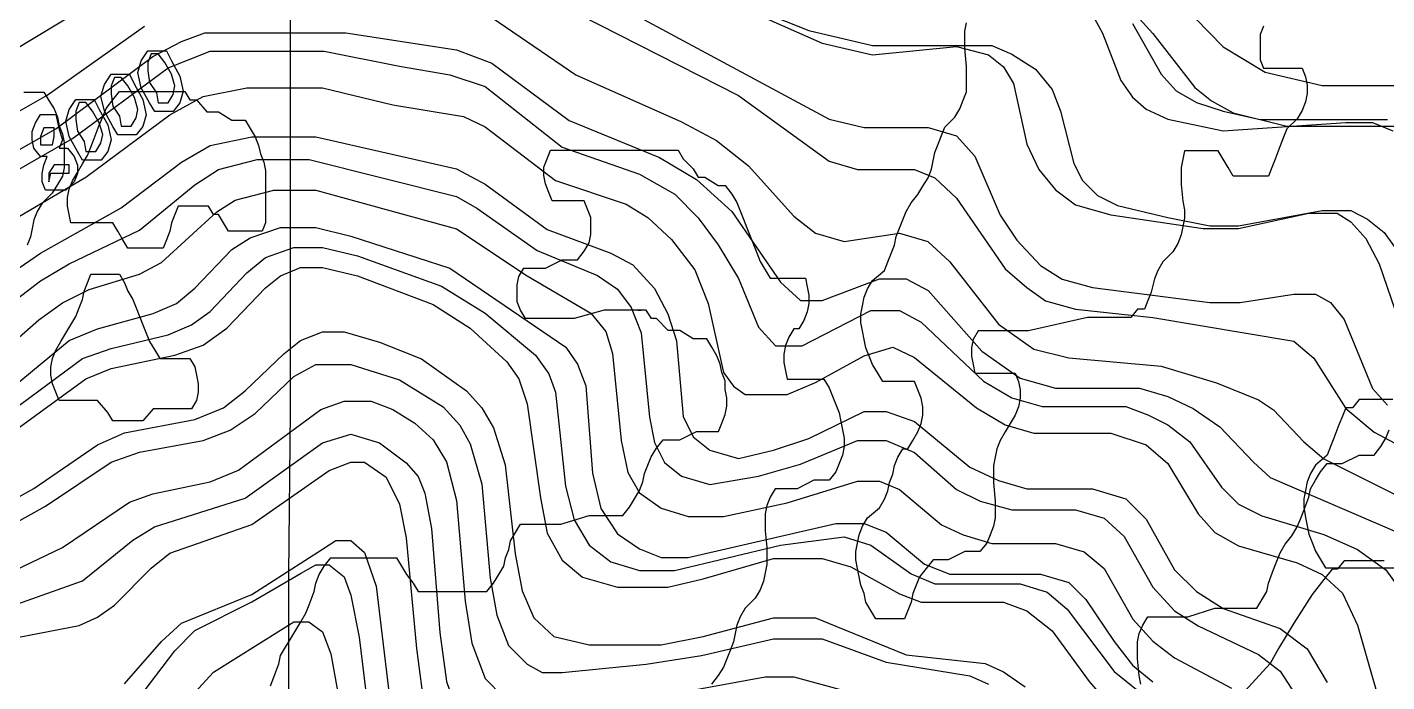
# Model space of a CAD drawing. Extents: x -0.82 to 6.83, y -0.63 to 7.9.
# Drawn here: x 1.7625 to 2.1898, y 4.4723 to 4.678 of the extents above; entities that cross this region are included whole.
import ezdxf

# ---------------------------------------------------------------- set-up
doc = ezdxf.new("R2010")
doc.units = 0
for name, color, linetype in [('Elevations', 7, 'CONTINUOUS'), ('topo', 7, 'CONTINUOUS'), ('topo_grid', 7, 'CONTINUOUS'), ('water', 7, 'CONTINUOUS'), ('white', 7, 'CONTINUOUS')]:
    doc.layers.add(name, color=color, linetype=linetype)

msp = doc.modelspace()

# ---------------------------------------------------------------- linework, layer by layer
at = {"layer": 'Elevations', "color": 1}
for points in [[(1.807798, 4.667431), (1.810433, 4.662669), (1.811489, 4.657906), (1.810433, 4.654202), (1.808324, 4.651556), (1.806213, 4.651556), (1.804633, 4.651556), (1.802525, 4.651556), (1.800943, 4.654202), (1.798307, 4.658965), (1.797252, 4.663727), (1.798307, 4.667431), (1.800416, 4.670606), (1.802525, 4.670606), (1.804107, 4.670606), (1.806216, 4.670606)], [(1.80358, 4.654255), (1.804636, 4.654255), (1.805689, 4.654255), (1.806744, 4.654255), (1.808327, 4.656901), (1.808853, 4.659547), (1.807797, 4.663251), (1.805689, 4.666955), (1.80358, 4.669601), (1.801471, 4.669601), (1.800418, 4.666955), (1.800418, 4.664309), (1.800945, 4.660605), (1.803053, 4.65743)], [(1.796199, 4.660049), (1.798834, 4.655287), (1.799887, 4.650524), (1.798834, 4.64682), (1.796726, 4.644174), (1.794617, 4.644174), (1.793035, 4.644174), (1.790926, 4.644174), (1.789344, 4.64682), (1.786706, 4.651583), (1.785653, 4.656345), (1.786706, 4.660049), (1.788815, 4.663224), (1.790923, 4.663224), (1.792506, 4.663224), (1.794614, 4.663224)], [(1.791981, 4.646873), (1.793034, 4.646873), (1.79409, 4.646873), (1.795143, 4.646873), (1.796725, 4.649519), (1.797252, 4.652165), (1.796199, 4.655869), (1.79409, 4.659573), (1.791981, 4.662219), (1.789872, 4.662219), (1.788817, 4.659573), (1.788817, 4.656927), (1.789343, 4.653223), (1.791452, 4.650048)], [(1.785127, 4.652138), (1.787762, 4.647376), (1.788815, 4.642613), (1.787762, 4.638909), (1.785654, 4.636263), (1.783545, 4.636263), (1.781963, 4.636263), (1.779854, 4.636263), (1.778272, 4.638909), (1.775636, 4.643672), (1.774583, 4.648434), (1.775636, 4.652138), (1.777745, 4.655313), (1.779854, 4.655313), (1.781436, 4.655313), (1.783545, 4.655313)], [(1.780909, 4.638962), (1.781962, 4.638962), (1.783018, 4.638962), (1.784071, 4.638962), (1.785653, 4.641608), (1.78618, 4.644254), (1.785124, 4.647958), (1.783015, 4.651662), (1.780906, 4.654308), (1.778798, 4.654308), (1.777742, 4.651662), (1.777742, 4.649016), (1.778269, 4.645312), (1.780377, 4.642137)], [(1.772473, 4.645815), (1.773526, 4.64264), (1.772473, 4.639994), (1.775108, 4.639994), (1.777217, 4.637348), (1.77827, 4.634702), (1.77827, 4.632056), (1.777217, 4.629411), (1.774582, 4.626765), (1.773, 4.626765), (1.770891, 4.626765), (1.769309, 4.626765), (1.768256, 4.626765), (1.7672, 4.629411), (1.7672, 4.632056), (1.767726, 4.634702), (1.768782, 4.637348), (1.766673, 4.637348), (1.764565, 4.639994), (1.764038, 4.64264), (1.764038, 4.645286), (1.765091, 4.647931), (1.766673, 4.650577), (1.768256, 4.650577), (1.769835, 4.650577), (1.771417, 4.650577)], [(1.766673, 4.641052), (1.768255, 4.641052), (1.770364, 4.641052), (1.77089, 4.643698), (1.77089, 4.646344), (1.769308, 4.646344), (1.767726, 4.646344), (1.76667, 4.643698)], [(1.769836, 4.632109), (1.771418, 4.632109), (1.773527, 4.632109), (1.775109, 4.632109), (1.775636, 4.632109), (1.775636, 4.634755), (1.775109, 4.634755), (1.773527, 4.634755), (1.770892, 4.634755), (1.769309, 4.632109), (1.769309, 4.629464)]]:
    msp.add_lwpolyline(points, close=True, dxfattribs=at)
at = {"layer": 'topo', "color": 2}
for points in [[(1.917467, 4.701351), (2.014484, 4.649149), (2.025556, 4.646503), (2.045592, 4.646503), (2.054555, 4.643857), (2.060355, 4.637507), (2.068263, 4.618986), (2.073536, 4.611049), (2.080917, 4.603111), (2.087771, 4.598878), (2.097262, 4.596232), (2.134169, 4.591469), (2.143659, 4.591469), (2.160531, 4.594115), (2.16739, 4.594115), (2.172135, 4.591469), (2.176353, 4.586178), (2.185316, 4.564482), (2.190061, 4.55919)], [(1.757708, 4.670448), (1.802001, 4.697329)], [(2.116774, 4.694075), (2.138391, 4.67185), (2.151572, 4.663912), (2.169502, 4.659679), (2.204827, 4.659679)], [(1.979162, 4.688624), (2.00816, 4.676983), (2.028195, 4.67222), (2.058775, 4.67222), (2.06563, 4.67222), (2.071957, 4.669574), (2.079338, 4.664812), (2.084611, 4.658462), (2.087246, 4.651583), (2.091464, 4.635179), (2.094099, 4.629887), (2.098844, 4.625124), (2.105171, 4.621949), (2.120989, 4.618245), (2.13417, 4.615599), (2.143133, 4.615599), (2.169499, 4.620362), (2.178463, 4.620362), (2.183735, 4.617716), (2.189007, 4.613483), (2.19428, 4.606074)], [(1.979158, 4.687804), (2.012375, 4.672988), (2.028192, 4.669283), (2.054554, 4.671929), (2.064572, 4.669283), (2.069317, 4.665579), (2.07248, 4.660288), (2.076698, 4.641238), (2.080389, 4.6333), (2.085663, 4.62695), (2.091988, 4.622188), (2.103062, 4.619013), (2.132059, 4.614779), (2.143131, 4.614779), (2.165276, 4.619542), (2.174243, 4.619542), (2.178461, 4.616896), (2.183206, 4.611604), (2.187424, 4.603667), (2.194806, 4.581971)], [(1.908501, 4.681031), (1.934863, 4.663039), (1.96808, 4.648223), (1.979152, 4.642402), (1.989169, 4.634464), (2.003405, 4.618589), (2.010264, 4.613298), (2.019227, 4.610652), (2.036626, 4.613298), (2.045589, 4.610652), (2.052443, 4.604302), (2.067734, 4.584723), (2.078806, 4.576785), (2.089878, 4.574139), (2.118876, 4.571493), (2.136275, 4.566202), (2.149457, 4.56091), (2.154202, 4.557735), (2.163692, 4.547681), (2.170019, 4.542389), (2.220639, 4.516989)], [(1.935921, 4.681983), (1.986014, 4.656583), (2.014485, 4.635946), (2.023448, 4.6333), (2.041375, 4.6333), (2.047702, 4.630654), (2.054556, 4.624304), (2.069846, 4.602079), (2.0767, 4.596258), (2.0825, 4.592025), (2.09199, 4.589379), (2.116244, 4.586733), (2.160532, 4.579325), (2.166859, 4.574033), (2.176881, 4.558158), (2.185844, 4.55075), (2.20957, 4.53805)], [(2.097262, 4.68193), (2.100427, 4.67611), (2.106225, 4.661293), (2.109916, 4.656001), (2.114134, 4.652297), (2.120988, 4.649122), (2.138387, 4.645418), (2.176882, 4.648064), (2.185318, 4.648064), (2.191643, 4.645418)], [(2.110972, 4.681825), (2.116244, 4.676004), (2.129425, 4.65907), (2.134698, 4.654837), (2.141552, 4.651133), (2.158423, 4.6469), (2.19639, 4.6469)], [(1.755599, 4.637057), (1.771416, 4.646053), (1.801996, 4.668807), (1.810959, 4.67357), (1.818341, 4.676215), (1.826254, 4.676215), (1.862634, 4.676215), (1.897432, 4.670924), (1.908504, 4.66669), (1.932757, 4.648699), (1.961229, 4.637057), (1.972828, 4.630178), (1.9839, 4.620124), (1.99919, 4.597899), (2.005517, 4.592078), (2.012376, 4.592078), (2.030302, 4.598957), (2.038738, 4.598957), (2.045592, 4.595253), (2.062464, 4.576203), (2.074591, 4.567736), (2.085663, 4.564561), (2.112025, 4.564561), (2.120988, 4.561915), (2.128897, 4.558211), (2.137333, 4.55239), (2.147878, 4.541278), (2.15315, 4.536515), (2.193748, 4.519053)], [(1.757704, 4.650339), (1.768777, 4.656689), (1.799357, 4.678385)], [(2.109916, 4.679179), (2.118879, 4.663304), (2.123624, 4.658012), (2.129951, 4.654308), (2.138387, 4.651662), (2.149987, 4.649016), (2.190062, 4.649016)], [(1.753488, 4.629755), (1.776687, 4.642984), (1.80674, 4.665209), (1.819926, 4.6705), (1.830998, 4.6705), (1.855779, 4.6705), (1.879504, 4.665738), (1.895322, 4.663092), (1.906394, 4.659388), (1.930647, 4.640338), (1.9549, 4.631871), (1.965972, 4.625521), (1.973354, 4.618113), (1.979681, 4.609646), (1.986009, 4.599063), (1.992336, 4.583717), (1.997607, 4.577896), (2.001299, 4.577896), (2.006043, 4.577896), (2.027665, 4.589009), (2.03241, 4.589009), (2.036628, 4.589009), (2.043482, 4.585305), (2.06299, 4.566784), (2.071953, 4.561492), (2.081445, 4.558846), (2.107806, 4.558846), (2.11466, 4.5562), (2.120987, 4.553025), (2.127841, 4.547734), (2.13786, 4.533446), (2.143131, 4.528155), (2.150513, 4.52445), (2.170021, 4.51863), (2.180566, 4.513867), (2.189529, 4.507517), (2.19322, 4.502225)], [(1.749273, 4.612345), (1.780908, 4.630866), (1.80727, 4.650445), (1.817814, 4.656266), (1.831528, 4.658912), (1.855254, 4.658912), (1.877398, 4.65362), (1.899543, 4.649916), (1.906396, 4.646741), (1.928541, 4.629808), (1.950685, 4.622399), (1.95754, 4.618166), (1.964921, 4.611287), (1.972303, 4.601762), (1.97652, 4.591178), (1.981266, 4.569483), (1.984429, 4.565249), (1.98812, 4.562603), (1.994974, 4.562603), (2.001301, 4.562603), (2.010268, 4.566308), (2.025559, 4.574774), (2.034521, 4.57742), (2.041376, 4.574245), (2.060884, 4.55837), (2.069847, 4.553078), (2.07881, 4.550433), (2.103064, 4.550433), (2.114136, 4.546728), (2.12099, 4.540908), (2.13048, 4.525033), (2.135753, 4.519212), (2.143133, 4.514978), (2.161588, 4.509687), (2.169497, 4.505983), (2.175824, 4.500162), (2.180569, 4.490108), (2.190586, 4.455315)], [(1.740307, 4.589009), (1.766669, 4.607), (1.791977, 4.621288), (1.810958, 4.635575), (1.819925, 4.640867), (1.833106, 4.643513), (1.853142, 4.643513), (1.89743, 4.633459), (1.906393, 4.628696), (1.925901, 4.614409), (1.945937, 4.607), (1.952791, 4.603296), (1.959645, 4.595888), (1.963863, 4.58795), (1.966498, 4.579484), (1.968607, 4.555671), (1.971771, 4.549321), (1.977043, 4.545088), (1.986006, 4.542442), (1.997079, 4.545088), (2.008155, 4.548792), (2.025554, 4.557259), (2.032408, 4.557259), (2.041371, 4.554084), (2.05877, 4.539796), (2.067734, 4.535563), (2.076697, 4.532917), (2.097259, 4.532917), (2.107804, 4.529742), (2.114131, 4.523392), (2.123094, 4.507517), (2.129949, 4.500638), (2.138385, 4.495346), (2.156311, 4.488996), (2.164747, 4.482646), (2.171074, 4.472063)], [(1.740308, 4.57824), (1.76667, 4.598349), (1.775633, 4.60364), (1.797777, 4.614224), (1.815176, 4.628511), (1.822558, 4.633274), (1.834689, 4.636449), (1.851033, 4.636449), (1.897431, 4.624807), (1.903758, 4.621103), (1.922739, 4.607874), (1.94172, 4.599936), (1.948046, 4.595703), (1.952264, 4.589882), (1.955428, 4.581944), (1.958064, 4.555486), (1.959646, 4.547549), (1.962809, 4.541199), (1.968082, 4.536965), (1.977045, 4.534319), (1.992335, 4.536965), (2.005516, 4.540669), (2.023447, 4.548078), (2.03241, 4.548078), (2.041373, 4.544374), (2.054554, 4.532732), (2.061936, 4.529028), (2.071953, 4.526382), (2.091989, 4.526382), (2.100952, 4.523736), (2.107279, 4.517915), (2.116242, 4.50204), (2.123096, 4.494632), (2.130478, 4.489869), (2.149459, 4.480874), (2.156313, 4.475582), (2.163167, 4.464999)], [(1.749275, 4.571255), (1.766147, 4.586072), (1.773529, 4.591364), (1.781964, 4.595597), (1.797782, 4.600359), (1.804636, 4.604064), (1.82204, 4.619939), (1.827839, 4.623643), (1.839966, 4.626818), (1.853147, 4.626818), (1.897436, 4.614647), (1.91958, 4.59983), (1.939615, 4.588189), (1.94436, 4.582368), (1.946469, 4.575489), (1.949107, 4.548078), (1.951215, 4.538024), (1.954905, 4.531674), (1.961759, 4.526911), (1.970195, 4.524265), (1.981268, 4.524265), (2.001303, 4.528499), (2.023452, 4.535378), (2.030306, 4.535378), (2.036633, 4.532732), (2.049814, 4.521619), (2.056668, 4.518444), (2.065631, 4.515799), (2.085666, 4.515799), (2.09463, 4.513153), (2.100957, 4.507861), (2.10992, 4.491986), (2.116247, 4.485107), (2.123101, 4.479815), (2.141027, 4.47029)], [(1.75191, 4.559984), (1.775636, 4.579563), (1.7846, 4.583267), (1.801999, 4.58803), (1.80938, 4.591205), (1.815179, 4.595967), (1.826783, 4.608138), (1.832583, 4.611842), (1.842073, 4.615017), (1.853145, 4.615017), (1.864218, 4.612371), (1.895326, 4.602317), (1.931705, 4.577446), (1.935396, 4.572155), (1.938032, 4.565276), (1.94014, 4.537865), (1.942776, 4.526752), (1.948047, 4.518815), (1.954903, 4.514052), (1.961757, 4.511406), (1.970193, 4.511406), (2.016595, 4.52199), (2.025558, 4.52199), (2.032411, 4.519344), (2.044539, 4.50929), (2.052446, 4.506115), (2.060882, 4.506115), (2.080919, 4.506115), (2.089882, 4.503469), (2.095154, 4.498177), (2.104116, 4.484948), (2.109917, 4.47754), (2.116244, 4.472248)], [(1.751897, 4.553237), (1.779841, 4.573875), (1.788804, 4.57705), (1.80673, 4.581283), (1.814111, 4.584458), (1.819915, 4.588691), (1.831515, 4.600862), (1.837315, 4.605625), (1.846278, 4.6088), (1.855241, 4.6088), (1.866313, 4.606154), (1.892675, 4.596629), (1.906384, 4.588162), (1.922201, 4.574933), (1.926419, 4.569112), (1.928528, 4.563291), (1.931691, 4.533764), (1.934329, 4.52318), (1.939074, 4.515243), (1.945928, 4.509951), (1.954891, 4.507305), (1.965963, 4.507305), (1.99918, 4.515243), (2.01922, 4.517889), (2.027656, 4.515243), (2.040309, 4.506247), (2.047691, 4.503072), (2.056654, 4.503072), (2.07458, 4.503072), (2.083016, 4.500426), (2.089343, 4.495135), (2.104106, 4.475555), (2.125723, 4.458093)], [(1.757704, 4.550618), (1.780903, 4.567551), (1.788812, 4.570726), (1.808847, 4.574959), (1.817815, 4.578134), (1.825196, 4.583426), (1.837323, 4.596126), (1.842068, 4.59983), (1.848395, 4.602476), (1.855249, 4.602476), (1.866321, 4.59983), (1.890047, 4.590834), (1.901647, 4.583426), (1.913246, 4.572843), (1.916937, 4.567551), (1.919572, 4.559614), (1.92379, 4.530086), (1.925899, 4.518974), (1.930644, 4.510507), (1.936971, 4.505215), (1.948043, 4.50204), (1.963861, 4.50204), (1.974933, 4.504686), (1.997077, 4.511036), (2.012372, 4.511036), (2.021335, 4.50839), (2.036625, 4.499924), (2.043479, 4.497278), (2.052442, 4.497278), (2.069314, 4.497278), (2.076695, 4.494632), (2.084604, 4.488282), (2.096204, 4.472407), (2.107276, 4.459707)], [(1.744516, 4.52191), (1.764552, 4.533023), (1.784587, 4.546781), (1.793023, 4.550485), (1.815167, 4.554719), (1.824135, 4.558423), (1.830989, 4.563715), (1.843116, 4.575356), (1.848388, 4.57959), (1.855242, 4.582235), (1.862097, 4.582235), (1.873169, 4.57906), (1.88635, 4.573769), (1.900586, 4.563715), (1.905331, 4.558423), (1.909021, 4.552073), (1.912712, 4.540431), (1.915876, 4.512491), (1.917985, 4.50085), (1.921675, 4.492383), (1.928002, 4.486562), (1.939074, 4.483916), (1.961746, 4.483916), (1.974927, 4.486562), (1.997071, 4.492383), (2.010257, 4.492383), (2.016584, 4.489737), (2.038728, 4.480741), (2.063509, 4.478095), (2.069308, 4.47545), (2.076163, 4.470687)], [(1.748207, 4.516407), (1.768242, 4.52752), (1.788806, 4.541278), (1.797768, 4.544453), (1.817808, 4.548157), (1.826244, 4.551332), (1.834153, 4.556624), (1.846279, 4.568265), (1.853133, 4.57197), (1.857351, 4.57197), (1.864205, 4.57197), (1.879495, 4.567207), (1.893204, 4.55874), (1.898476, 4.55292), (1.901641, 4.547099), (1.90533, 4.534399), (1.907968, 4.504871), (1.910077, 4.49323), (1.913767, 4.483705), (1.919567, 4.477884), (1.924312, 4.475238), (1.930639, 4.475238), (1.957002, 4.477884), (1.9744, 4.48053), (1.997072, 4.485821), (2.005512, 4.485821), (2.012367, 4.485821), (2.032402, 4.478413), (2.058764, 4.47418), (2.064564, 4.471534)], [(1.751378, 4.503866), (1.773522, 4.514449), (1.794612, 4.528737), (1.801994, 4.531383), (1.819923, 4.535087), (1.828888, 4.538791), (1.854723, 4.557841), (1.862104, 4.560487), (1.87054, 4.560487), (1.877394, 4.557841), (1.884248, 4.553608), (1.890048, 4.548316), (1.894266, 4.541437), (1.89743, 4.529266), (1.900065, 4.497648), (1.902174, 4.484419), (1.906392, 4.473306), (1.912191, 4.467486)], [(1.757701, 4.496114), (1.779847, 4.504051), (1.795663, 4.516751), (1.802517, 4.520984), (1.830993, 4.52998), (1.855246, 4.547443), (1.864209, 4.550089), (1.873172, 4.547443), (1.881608, 4.541093), (1.885299, 4.536859), (1.887408, 4.531568), (1.889517, 4.520455), (1.892152, 4.487779), (1.894261, 4.472433), (1.897952, 4.46185)], [(1.759814, 4.486298), (1.778795, 4.490002), (1.784594, 4.492648), (1.789867, 4.496352), (1.801466, 4.507993), (1.807266, 4.512756), (1.833105, 4.521752), (1.857359, 4.538685), (1.864213, 4.541331), (1.868431, 4.541331), (1.875285, 4.536568), (1.879503, 4.528102), (1.881612, 4.517518), (1.884774, 4.482726), (1.886883, 4.466851)], [(1.793033, 4.471693), (1.804632, 4.484922), (1.810959, 4.490743), (1.833107, 4.499738), (1.855252, 4.514026), (1.85947, 4.516672), (1.864215, 4.516672), (1.868433, 4.512968), (1.872124, 4.502384), (1.877923, 4.454415)], [(1.797246, 4.466692), (1.808845, 4.482038), (1.815172, 4.488388), (1.833103, 4.497384), (1.848393, 4.506379), (1.853138, 4.509025), (1.857356, 4.509025), (1.862101, 4.505321), (1.86421, 4.4995), (1.866845, 4.486271), (1.872118, 4.442509)], [(1.815172, 4.468941), (1.820977, 4.475291), (1.842066, 4.48852), (1.846284, 4.491166), (1.851029, 4.491166), (1.855247, 4.487991), (1.857883, 4.481112), (1.859991, 4.46947)], [(1.968079, 4.469073), (1.994442, 4.473836), (2.003405, 4.473836), (2.046116, 4.462194)]]:
    msp.add_lwpolyline(points, dxfattribs=at)
at = {"layer": 'topo_grid', "color": 7}
msp.add_lwpolyline([(1.843644, 3.785337), (1.843644, 3.83701), (1.843644, 3.888683), (1.843644, 3.939827), (1.844171, 3.9915), (1.844171, 4.042644), (1.844171, 4.094317), (1.844171, 4.145964), (1.844171, 4.197108), (1.844697, 4.248781), (1.844697, 4.299925), (1.844697, 4.351598), (1.844697, 4.403271), (1.844697, 4.454415), (1.844697, 4.506088), (1.845224, 4.557232), (1.845224, 4.608905), (1.845224, 4.660579), (1.845224, 4.711723)], dxfattribs=at)
at = {"layer": 'water', "color": 4}
msp.add_lwpolyline([(2.189006, 4.510295), (2.183206, 4.510295), (2.176352, 4.510295), (2.174243, 4.507649), (2.172661, 4.507649), (2.170026, 4.504474), (2.166335, 4.499712), (2.160535, 4.490716), (2.15579, 4.482779), (2.153155, 4.478016), (2.146301, 4.470608), (2.138919, 4.463729), (2.137866, 4.461083)], dxfattribs=at)
at = {"layer": 'white', "color": 7}
for points in [[(2.151037, 4.678332), (2.149981, 4.675686), (2.149981, 4.67304), (2.149981, 4.670395), (2.149981, 4.667749), (2.151037, 4.665103), (2.152619, 4.665103), (2.154202, 4.665103), (2.15631, 4.665103), (2.158419, 4.665103), (2.160001, 4.665103), (2.16211, 4.665103), (2.163163, 4.665103), (2.164219, 4.662457), (2.164745, 4.659811), (2.164745, 4.657165), (2.164219, 4.65452), (2.163163, 4.651874), (2.161581, 4.649228), (2.158418, 4.646053), (2.157365, 4.643407), (2.156309, 4.640761), (2.154727, 4.636528), (2.153674, 4.633882), (2.152618, 4.631236), (2.151036, 4.631236), (2.149454, 4.631236), (2.147345, 4.631236), (2.145236, 4.631236), (2.143127, 4.631236), (2.141545, 4.631236), (2.139963, 4.633882), (2.138381, 4.636528), (2.136799, 4.639174), (2.135216, 4.639174), (2.133108, 4.639174), (2.131525, 4.639174), (2.129417, 4.639174), (2.127834, 4.639174), (2.126252, 4.639174), (2.125726, 4.636528), (2.125199, 4.633882), (2.125199, 4.631236), (2.125199, 4.62859), (2.125726, 4.623299), (2.126252, 4.620653), (2.126252, 4.618007), (2.125726, 4.615361), (2.125199, 4.612715), (2.124144, 4.61007), (2.122561, 4.607424), (2.119397, 4.604249), (2.117815, 4.601603), (2.11676, 4.598957), (2.115706, 4.594724), (2.114651, 4.592078), (2.113598, 4.589432), (2.111489, 4.589432), (2.10938, 4.586786), (2.107272, 4.586786), (2.104634, 4.586786), (2.101471, 4.586786), (2.098835, 4.586786), (2.095671, 4.586786), (2.077218, 4.582553), (2.074054, 4.582553), (2.070891, 4.582553), (2.068256, 4.582553), (2.065618, 4.582553), (2.063509, 4.582553), (2.061401, 4.582553), (2.059819, 4.579907), (2.059292, 4.577261), (2.059292, 4.574615), (2.059819, 4.57197), (2.060345, 4.569324), (2.061925, 4.569324), (2.063507, 4.569324), (2.065616, 4.569324), (2.067724, 4.569324), (2.069833, 4.569324), (2.071415, 4.569324), (2.072997, 4.569324), (2.07405, 4.566678), (2.074577, 4.564032), (2.074577, 4.561386), (2.07405, 4.55874), (2.072997, 4.556095), (2.071415, 4.553449), (2.069833, 4.550803), (2.068251, 4.548157), (2.067198, 4.545511), (2.066671, 4.542865), (2.066145, 4.54022), (2.066145, 4.537574), (2.066145, 4.534928), (2.066671, 4.529107), (2.066671, 4.526461), (2.066671, 4.523815), (2.066145, 4.52117), (2.065089, 4.518524), (2.064036, 4.515878), (2.061927, 4.513232), (2.059819, 4.513232), (2.057183, 4.513232), (2.05191, 4.510586), (2.049275, 4.510586), (2.047166, 4.510586), (2.045058, 4.50794), (2.042949, 4.505295), (2.041893, 4.502649), (2.04084, 4.500003), (2.040314, 4.497357), (2.039258, 4.494711), (2.038205, 4.492065), (2.036623, 4.492065), (2.035041, 4.492065), (2.032932, 4.492065), (2.030823, 4.492065), (2.029241, 4.492065), (2.027656, 4.494711), (2.026079, 4.497357), (2.025553, 4.500003), (2.024494, 4.502649), (2.023968, 4.505295), (2.023441, 4.50794), (2.022915, 4.510586), (2.022915, 4.513232), (2.023441, 4.515878), (2.023968, 4.518524), (2.025026, 4.52117), (2.026608, 4.523815), (2.030298, 4.52699), (2.031881, 4.529636), (2.032936, 4.532282), (2.033463, 4.534928), (2.034516, 4.537574), (2.035042, 4.54022), (2.036098, 4.542865), (2.03768, 4.545511), (2.039263, 4.545511), (2.040845, 4.548157), (2.042427, 4.550803), (2.04348, 4.553449), (2.044007, 4.556095), (2.044007, 4.55874), (2.04348, 4.561386), (2.042427, 4.564032), (2.041371, 4.566678), (2.039789, 4.566678), (2.03768, 4.566678), (2.035572, 4.566678), (2.033463, 4.566678), (2.031354, 4.566678), (2.029772, 4.569324), (2.028187, 4.57197), (2.027137, 4.574615), (2.026084, 4.577261), (2.025557, 4.579907), (2.025031, 4.582553), (2.024499, 4.585199), (2.024499, 4.587845), (2.025031, 4.59049), (2.025557, 4.593136), (2.02661, 4.595782), (2.028187, 4.598428), (2.031882, 4.601603), (2.032935, 4.604249), (2.033991, 4.606895), (2.035044, 4.60954), (2.03557, 4.612186), (2.036626, 4.614832), (2.037679, 4.617478), (2.038735, 4.620124), (2.040317, 4.62277), (2.042426, 4.625415), (2.044008, 4.628061), (2.04559, 4.630707), (2.046646, 4.633353), (2.047172, 4.635999), (2.047699, 4.638645), (2.048752, 4.64129), (2.049808, 4.643936), (2.050861, 4.646582), (2.054024, 4.649757), (2.055607, 4.652403), (2.056662, 4.655049), (2.057715, 4.657695), (2.057715, 4.66034), (2.057715, 4.662986), (2.057715, 4.665632), (2.057189, 4.671453), (2.057189, 4.674099), (2.057189, 4.676745), (2.057715, 4.67939)], [(1.761394, 4.657642), (1.763503, 4.657642), (1.765612, 4.657642), (1.76772, 4.657642), (1.769303, 4.654996), (1.770885, 4.65235), (1.771941, 4.649704), (1.772467, 4.647058), (1.77352, 4.644413), (1.774047, 4.641767), (1.774047, 4.639121), (1.774047, 4.636475), (1.774047, 4.633829), (1.77352, 4.631183), (1.771938, 4.628538), (1.770356, 4.625892), (1.767192, 4.622717), (1.76561, 4.620071), (1.764554, 4.617425), (1.764027, 4.614779), (1.763501, 4.612133), (1.762445, 4.609488)], [(1.838944, 4.471058), (1.84, 4.473703), (1.841582, 4.477937), (1.842114, 4.480583), (1.843691, 4.483228), (1.845273, 4.485874), (1.846858, 4.48852), (1.84844, 4.491166), (1.850022, 4.493812), (1.851076, 4.496458), (1.852658, 4.500691), (1.853184, 4.503337), (1.854237, 4.505983), (1.85582, 4.508628), (1.857928, 4.511274), (1.860563, 4.511274), (1.863201, 4.511274), (1.865837, 4.511274), (1.868472, 4.511274), (1.871107, 4.511274), (1.873742, 4.511274), (1.875851, 4.511274), (1.878489, 4.511274), (1.880071, 4.508628), (1.881653, 4.505983), (1.883762, 4.503337), (1.885344, 4.500691), (1.886927, 4.500691), (1.889035, 4.500691), (1.891671, 4.500691), (1.894306, 4.500691), (1.896941, 4.500691), (1.899576, 4.500691), (1.902214, 4.500691), (1.904849, 4.500691), (1.906958, 4.500691), (1.909067, 4.503337), (1.910649, 4.505983), (1.912231, 4.508628), (1.912758, 4.511274), (1.913814, 4.51392), (1.91434, 4.516566), (1.915922, 4.519212), (1.917504, 4.521858), (1.919613, 4.521858), (1.921722, 4.521858), (1.92436, 4.521858), (1.927523, 4.521858), (1.930158, 4.521858), (1.939121, 4.524503), (1.941759, 4.524503), (1.944922, 4.524503), (1.947557, 4.524503), (1.949666, 4.524503), (1.951775, 4.527149), (1.953357, 4.529795), (1.954939, 4.532441), (1.955992, 4.535087), (1.956519, 4.537733), (1.957575, 4.540378), (1.958628, 4.543024), (1.96021, 4.54567), (1.962319, 4.548316), (1.964954, 4.548316), (1.967592, 4.548316), (1.972864, 4.550962), (1.974973, 4.550962), (1.977608, 4.550962), (1.979716, 4.550962), (1.980772, 4.553608), (1.981825, 4.556253), (1.982352, 4.558899), (1.982352, 4.561545), (1.981825, 4.564191), (1.981825, 4.566837), (1.980772, 4.569483), (1.980246, 4.572128), (1.97919, 4.574774), (1.977608, 4.57742), (1.976028, 4.580066), (1.973919, 4.580066), (1.971811, 4.580066), (1.967593, 4.582712), (1.965484, 4.582712), (1.963902, 4.582712), (1.960211, 4.586416), (1.958631, 4.586416), (1.957049, 4.589062), (1.954414, 4.589062), (1.955426, 4.589062), (1.952262, 4.589062), (1.949626, 4.589062), (1.946463, 4.589062), (1.943825, 4.589062), (1.934335, 4.586416), (1.931171, 4.586416), (1.928536, 4.586416), (1.925901, 4.586416), (1.923266, 4.586416), (1.92063, 4.586416), (1.919048, 4.586416), (1.917466, 4.589062), (1.916413, 4.591708), (1.916413, 4.594353), (1.916413, 4.596999), (1.916939, 4.599645), (1.918522, 4.602291), (1.92063, 4.602291), (1.922739, 4.602291), (1.925377, 4.602291), (1.930649, 4.604937), (1.933284, 4.604937), (1.935393, 4.604937), (1.937502, 4.607583), (1.939084, 4.610228), (1.93961, 4.612874), (1.93961, 4.61552), (1.93961, 4.618166), (1.938557, 4.620812), (1.937502, 4.623458), (1.935393, 4.623458), (1.933284, 4.623458), (1.931175, 4.623458), (1.929593, 4.623458), (1.927485, 4.623458), (1.926432, 4.626103), (1.925376, 4.628749), (1.924849, 4.631395), (1.924849, 4.634041), (1.925905, 4.636687), (1.926958, 4.639333), (1.929067, 4.639333), (1.931175, 4.639333), (1.933813, 4.639333), (1.936449, 4.639333), (1.939612, 4.639333), (1.942776, 4.639333), (1.945411, 4.639333), (1.948574, 4.639333), (1.951738, 4.639333), (1.954373, 4.639333), (1.957537, 4.639333), (1.960172, 4.639333), (1.962807, 4.639333), (1.964916, 4.639333), (1.967025, 4.639333), (1.968607, 4.636687), (1.97177, 4.633512), (1.973352, 4.630866), (1.975461, 4.630866), (1.979679, 4.62822), (1.981788, 4.62822), (1.983897, 4.625574), (1.985479, 4.622928), (1.986532, 4.620283), (1.987588, 4.617637), (1.988641, 4.614991), (1.990749, 4.609699), (1.991805, 4.607053), (1.992858, 4.604408), (1.99444, 4.601762), (1.996022, 4.599116), (1.997605, 4.599116), (1.999713, 4.599116), (2.001822, 4.599116), (2.003931, 4.599116), (2.005513, 4.599116), (2.007095, 4.599116), (2.007622, 4.59647), (2.008148, 4.593824), (2.008148, 4.591178), (2.007622, 4.588533), (2.006566, 4.585887), (2.004987, 4.583241), (2.003404, 4.583241), (2.001822, 4.580595), (2.000769, 4.577949), (2.00024, 4.575303), (2.00024, 4.572658), (2.000769, 4.570012), (2.001296, 4.567366), (2.002878, 4.567366), (2.00446, 4.567366), (2.006569, 4.567366), (2.008678, 4.567366), (2.010786, 4.567366), (2.012895, 4.567366), (2.014477, 4.56472), (2.01553, 4.562074), (2.016586, 4.559428), (2.017639, 4.556783), (2.018165, 4.554137), (2.018692, 4.551491), (2.019219, 4.548845), (2.019219, 4.546199), (2.018692, 4.543553), (2.017639, 4.540908), (2.016583, 4.538262), (2.014475, 4.535616), (2.011839, 4.535616), (2.009731, 4.535616), (2.004458, 4.53297), (2.001821, 4.53297), (1.999185, 4.53297), (1.997603, 4.53297), (1.996024, 4.530324), (1.994968, 4.527678), (1.994441, 4.525033), (1.994441, 4.522387), (1.994441, 4.519741), (1.994968, 4.514449), (1.994968, 4.511803), (1.994968, 4.509158), (1.994441, 4.506512), (1.993915, 4.503866), (1.992862, 4.50122), (1.99128, 4.498574), (1.988116, 4.495399), (1.986533, 4.492753), (1.985478, 4.490108), (1.984951, 4.487462), (1.984425, 4.484816), (1.983372, 4.48217), (1.982316, 4.479524), (1.981263, 4.476878), (1.979681, 4.474233), (1.977572, 4.471587)], [(2.19164, 4.561016), (2.188477, 4.561016), (2.185839, 4.561016), (2.183204, 4.561016), (2.181095, 4.561016), (2.178986, 4.55837), (2.176878, 4.55837), (2.175825, 4.555724), (2.174769, 4.553078), (2.173187, 4.548845), (2.172131, 4.546199), (2.171078, 4.543553), (2.167387, 4.540378), (2.165805, 4.537733), (2.164752, 4.535087), (2.164225, 4.532441), (2.163699, 4.529795), (2.163699, 4.527149), (2.164225, 4.523974), (2.164752, 4.521328), (2.165278, 4.518683), (2.166331, 4.516037), (2.167387, 4.513391), (2.168967, 4.510745), (2.170549, 4.508099), (2.172658, 4.508099), (2.174766, 4.508099), (2.177402, 4.508099), (2.180566, 4.508099), (2.183201, 4.508099), (2.186365, 4.508099), (2.192692, 4.508099)], [(2.112534, 4.471587), (2.112007, 4.474233), (2.111481, 4.479524), (2.111481, 4.48217), (2.111481, 4.484816), (2.112007, 4.487462), (2.113063, 4.490108), (2.114645, 4.492753), (2.116227, 4.492753), (2.118863, 4.492753), (2.121501, 4.492753), (2.124136, 4.492753), (2.127299, 4.492753), (2.135735, 4.495399), (2.138899, 4.495399), (2.141534, 4.495399), (2.144169, 4.495399), (2.146805, 4.495399), (2.148913, 4.495399), (2.150495, 4.498045), (2.152078, 4.500691), (2.152604, 4.503337), (2.154186, 4.50757), (2.155239, 4.510216), (2.156295, 4.512862), (2.157877, 4.515508), (2.159986, 4.518153), (2.161568, 4.520799), (2.162624, 4.523445), (2.163677, 4.526091), (2.165259, 4.530324), (2.165786, 4.53297), (2.167368, 4.535616), (2.16895, 4.538262), (2.171059, 4.540908), (2.173168, 4.540908), (2.175806, 4.540908), (2.181078, 4.543553), (2.183713, 4.543553), (2.185822, 4.543553), (2.18793, 4.546199), (2.189513, 4.548845), (2.190566, 4.551491)]]:
    msp.add_lwpolyline(points, dxfattribs=at)
for points in [[(1.837324, 4.621817), (1.837324, 4.619171), (1.837324, 4.616525), (1.836268, 4.61388), (1.835216, 4.61388), (1.833107, 4.61388), (1.830999, 4.61388), (1.829416, 4.61388), (1.827308, 4.61388), (1.825726, 4.61388), (1.824143, 4.616525), (1.822561, 4.619171), (1.820979, 4.619171), (1.819399, 4.621817), (1.817288, 4.621817), (1.815179, 4.621817), (1.813068, 4.621817), (1.811486, 4.621817), (1.809903, 4.621817), (1.80885, 4.619171), (1.807795, 4.616525), (1.807268, 4.61388), (1.806215, 4.611234), (1.805159, 4.608588), (1.804104, 4.608588), (1.801995, 4.608588), (1.799886, 4.608588), (1.797778, 4.608588), (1.796195, 4.608588), (1.794087, 4.608588), (1.792504, 4.611234), (1.790922, 4.61388), (1.789343, 4.616525), (1.78776, 4.616525), (1.785652, 4.616525), (1.783543, 4.616525), (1.781434, 4.616525), (1.779326, 4.616525), (1.777743, 4.616525), (1.776161, 4.616525), (1.775635, 4.619171), (1.775108, 4.621817), (1.775108, 4.624463), (1.775635, 4.627109), (1.77669, 4.629755), (1.778273, 4.6324), (1.779855, 4.635046), (1.781437, 4.637692), (1.782493, 4.640338), (1.783546, 4.642984), (1.785128, 4.647217), (1.786181, 4.649863), (1.787237, 4.652509), (1.789345, 4.655155), (1.791454, 4.6578), (1.793563, 4.6578), (1.796198, 4.6578), (1.798833, 4.6578), (1.801997, 4.6578), (1.804633, 4.6578), (1.807268, 4.6578), (1.809377, 4.6578), (1.812012, 4.6578), (1.813594, 4.655155), (1.815703, 4.655155), (1.818866, 4.65145), (1.820448, 4.65145), (1.822557, 4.65145), (1.826775, 4.648805), (1.82941, 4.648805), (1.830992, 4.648805), (1.832575, 4.646159), (1.834157, 4.643513), (1.83521, 4.640867), (1.835736, 4.638221), (1.836792, 4.635575), (1.837319, 4.63293), (1.837324, 4.621817)], [(1.798834, 4.554322), (1.796199, 4.554322), (1.79409, 4.554322), (1.791455, 4.554322), (1.789346, 4.554322), (1.787764, 4.556968), (1.7846, 4.560672), (1.782491, 4.560672), (1.780382, 4.560672), (1.778273, 4.560672), (1.776165, 4.560672), (1.774053, 4.560672), (1.772474, 4.560672), (1.771418, 4.563318), (1.770365, 4.565964), (1.769838, 4.568609), (1.769838, 4.571255), (1.770365, 4.573901), (1.771418, 4.576547), (1.773, 4.579193), (1.774582, 4.581839), (1.776165, 4.584484), (1.777747, 4.58713), (1.778802, 4.589776), (1.779856, 4.592422), (1.780382, 4.595068), (1.781438, 4.597714), (1.782491, 4.600359), (1.784073, 4.600359), (1.785655, 4.600359), (1.787764, 4.600359), (1.789346, 4.600359), (1.791455, 4.600359), (1.793037, 4.597714), (1.794093, 4.595068), (1.795672, 4.592422), (1.796728, 4.589776), (1.798837, 4.584484), (1.79989, 4.581839), (1.800945, 4.579193), (1.802528, 4.576547), (1.80411, 4.573901), (1.805692, 4.573901), (1.807801, 4.573901), (1.80991, 4.573901), (1.812018, 4.573901), (1.8136, 4.573901), (1.815183, 4.571255), (1.815709, 4.568609), (1.816236, 4.565964), (1.816236, 4.563318), (1.815709, 4.560672), (1.814127, 4.558026), (1.812018, 4.558026), (1.80991, 4.558026), (1.807274, 4.558026), (1.804636, 4.558026), (1.802001, 4.558026), (1.798834, 4.554322)]]:
    msp.add_lwpolyline(points, close=True, dxfattribs=at)

doc.saveas('drawing.dxf')
